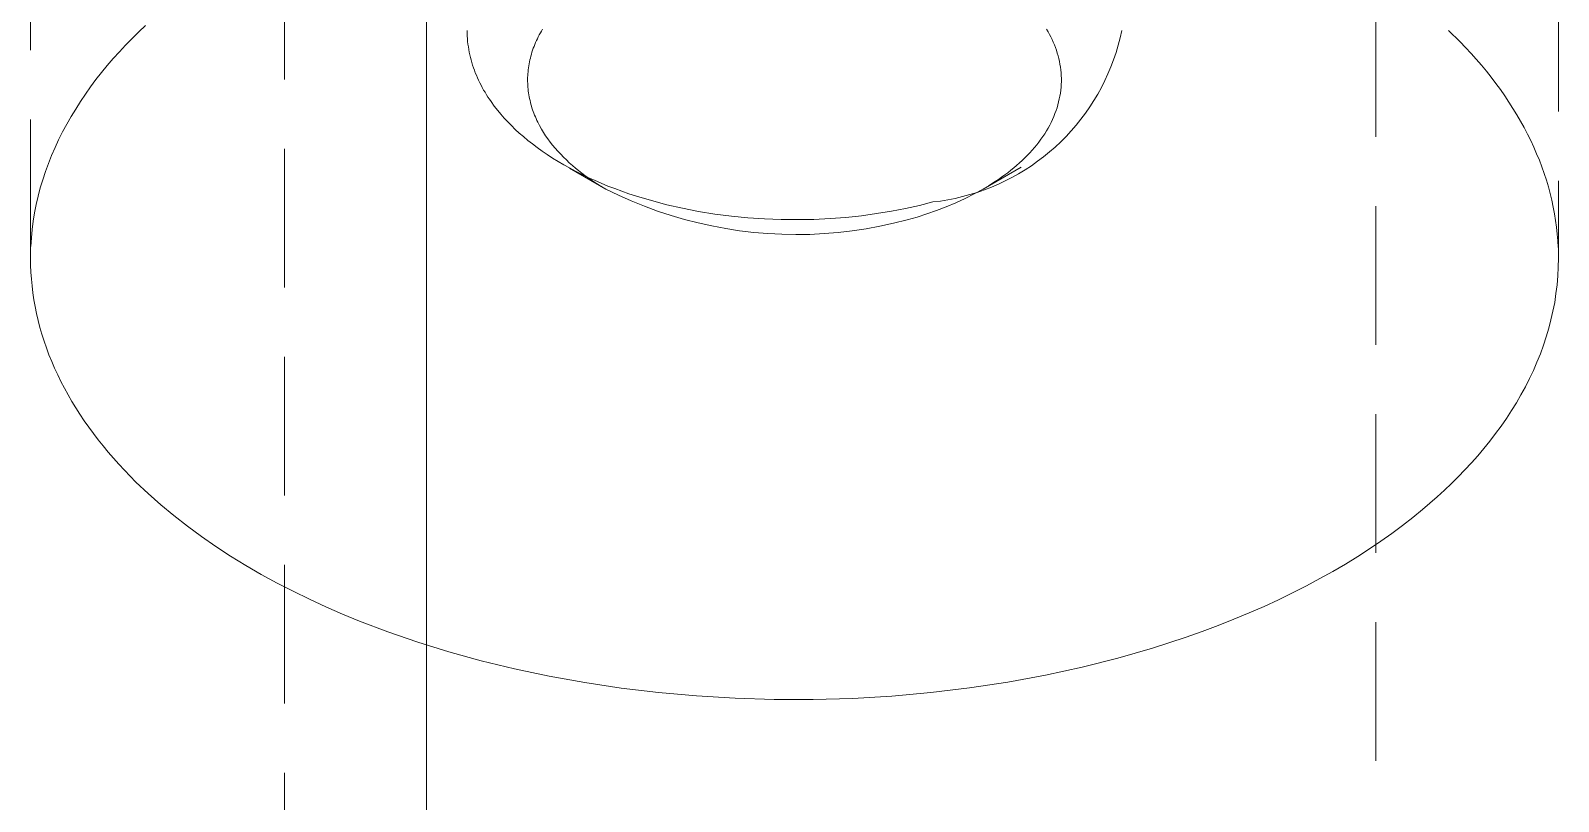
# Model space of a CAD drawing. Header units: millimetres. Extents: x -427 to 4679, y -324 to 2971.
# Drawn here: x 4274.63 to 4288.63, y 918.1 to 925.16 of the extents above; entities that cross this region are included whole.
import ezdxf

# ---------------------------------------------------------------- set-up
doc = ezdxf.new("R2010")
doc.units = ezdxf.units.MM
doc.linetypes.add('HIDDEN', pattern=[1.905, 1.27, -0.635])
doc.layers.add('ZANO_R', color=7, linetype='Continuous', lineweight=0)
doc.layers.add('ZANO_R_przerywana', color=7, linetype='HIDDEN', lineweight=0)

msp = doc.modelspace()

# ---------------------------------------------------------------- linework, layer by layer
at = {"layer": 'ZANO_R'}
msp.add_line((4278.261, 1214.029), (4278.261, 892.33), dxfattribs=at)
at = {"layer": 'ZANO_R_przerywana'}
for p, q in [((4274.633, 923.079), (4274.633, 929.512)), ((4288.633, 929.502), (4288.633, 923.079)), ((4276.958, 831.371), (4276.958, 929.28)), ((4286.958, 929.272), (4286.958, 831.371)), ((4275.624, 925.152), (4275.563, 925.092)), ((4275.686, 925.21), (4275.624, 925.152)), ((4278.633, 925.14), (4278.633, 925.164)), ((4278.634, 925.115), (4278.633, 925.14)), ((4279.294, 925.125), (4279.285, 925.108)), ((4279.304, 925.143), (4279.294, 925.125)), ((4279.314, 925.16), (4279.304, 925.143)), ((4279.324, 925.177), (4279.314, 925.16)), ((4283.956, 925.153), (4283.942, 925.176)), ((4283.969, 925.129), (4283.956, 925.153)), ((4283.981, 925.106), (4283.969, 925.129)), ((4284.633, 925.164), (4284.617, 925.097)), ((4287.732, 925.062), (4287.626, 925.166)), ((4275.504, 925.032), (4275.447, 924.97)), ((4275.563, 925.092), (4275.504, 925.032)), ((4278.635, 925.09), (4278.634, 925.115)), ((4278.637, 925.065), (4278.635, 925.09)), ((4278.64, 925.041), (4278.637, 925.065)), ((4278.644, 925.016), (4278.64, 925.041)), ((4278.648, 924.992), (4278.644, 925.016)), ((4278.652, 924.967), (4278.648, 924.992)), ((4279.233, 924.984), (4279.227, 924.966)), ((4279.239, 925.002), (4279.233, 924.984)), ((4279.246, 925.02), (4279.239, 925.002)), ((4279.253, 925.037), (4279.246, 925.02)), ((4279.26, 925.055), (4279.253, 925.037)), ((4279.268, 925.073), (4279.26, 925.055)), ((4279.277, 925.09), (4279.268, 925.073)), ((4279.285, 925.108), (4279.277, 925.09)), ((4283.993, 925.082), (4283.981, 925.106)), ((4284.004, 925.058), (4283.993, 925.082)), ((4284.014, 925.033), (4284.004, 925.058)), ((4284.023, 925.009), (4284.014, 925.033)), ((4284.032, 924.984), (4284.023, 925.009)), ((4284.04, 924.959), (4284.032, 924.984)), ((4284.599, 925.03), (4284.579, 924.963)), ((4284.617, 925.097), (4284.599, 925.03)), ((4287.782, 925.009), (4287.732, 925.062)), ((4287.832, 924.956), (4287.782, 925.009)), ((4275.336, 924.845), (4275.283, 924.781)), ((4275.391, 924.908), (4275.336, 924.845)), ((4275.447, 924.97), (4275.391, 924.908)), ((4278.657, 924.943), (4278.652, 924.967)), ((4278.663, 924.919), (4278.657, 924.943)), ((4278.669, 924.895), (4278.663, 924.919)), ((4278.676, 924.871), (4278.669, 924.895)), ((4278.683, 924.848), (4278.676, 924.871)), ((4278.691, 924.824), (4278.683, 924.848)), ((4279.197, 924.841), (4279.195, 924.823)), ((4279.2, 924.859), (4279.197, 924.841)), ((4279.204, 924.877), (4279.2, 924.859)), ((4279.208, 924.895), (4279.204, 924.877)), ((4279.212, 924.913), (4279.208, 924.895)), ((4279.217, 924.93), (4279.212, 924.913)), ((4279.222, 924.948), (4279.217, 924.93)), ((4279.227, 924.966), (4279.222, 924.948)), ((4284.048, 924.933), (4284.04, 924.959)), ((4284.054, 924.908), (4284.048, 924.933)), ((4284.06, 924.882), (4284.054, 924.908)), ((4284.065, 924.856), (4284.06, 924.882)), ((4284.069, 924.83), (4284.065, 924.856)), ((4284.557, 924.898), (4284.532, 924.833)), ((4284.579, 924.963), (4284.557, 924.898)), ((4287.88, 924.902), (4287.832, 924.956)), ((4287.927, 924.847), (4287.88, 924.902)), ((4287.972, 924.792), (4287.927, 924.847)), ((4275.232, 924.715), (4275.183, 924.649)), ((4275.283, 924.781), (4275.232, 924.715)), ((4278.699, 924.801), (4278.691, 924.824)), ((4278.708, 924.778), (4278.699, 924.801)), ((4278.718, 924.755), (4278.708, 924.778)), ((4278.728, 924.732), (4278.718, 924.755)), ((4278.738, 924.709), (4278.728, 924.732)), ((4278.749, 924.687), (4278.738, 924.709)), ((4279.188, 924.752), (4279.187, 924.734)), ((4279.187, 924.734), (4279.187, 924.716)), ((4279.187, 924.716), (4279.187, 924.698)), ((4279.189, 924.769), (4279.188, 924.752)), ((4279.191, 924.787), (4279.189, 924.769)), ((4279.192, 924.805), (4279.191, 924.787)), ((4279.195, 924.823), (4279.192, 924.805)), ((4284.073, 924.804), (4284.069, 924.83)), ((4284.075, 924.778), (4284.073, 924.804)), ((4284.077, 924.752), (4284.075, 924.778)), ((4284.078, 924.725), (4284.077, 924.752)), ((4284.078, 924.699), (4284.078, 924.725)), ((4284.476, 924.706), (4284.445, 924.644)), ((4284.505, 924.769), (4284.476, 924.706)), ((4284.532, 924.833), (4284.505, 924.769)), ((4288.017, 924.737), (4287.972, 924.792)), ((4288.059, 924.68), (4288.017, 924.737)), ((4275.135, 924.583), (4275.089, 924.515)), ((4275.183, 924.649), (4275.135, 924.583)), ((4278.76, 924.665), (4278.749, 924.687)), ((4278.772, 924.642), (4278.76, 924.665)), ((4278.784, 924.62), (4278.772, 924.642)), ((4278.797, 924.599), (4278.784, 924.62)), ((4278.81, 924.577), (4278.797, 924.599)), ((4278.824, 924.556), (4278.81, 924.577)), ((4279.187, 924.698), (4279.188, 924.681)), ((4279.188, 924.681), (4279.188, 924.663)), ((4279.188, 924.663), (4279.19, 924.645)), ((4279.19, 924.645), (4279.191, 924.628)), ((4279.191, 924.628), (4279.193, 924.61)), ((4279.193, 924.61), (4279.196, 924.593)), ((4279.196, 924.593), (4279.198, 924.576)), ((4279.198, 924.576), (4279.201, 924.558)), ((4284.059, 924.538), (4284.065, 924.565)), ((4284.065, 924.565), (4284.069, 924.592)), ((4284.069, 924.592), (4284.073, 924.618)), ((4284.073, 924.618), (4284.075, 924.645)), ((4284.075, 924.645), (4284.077, 924.672)), ((4284.077, 924.672), (4284.078, 924.699)), ((4284.411, 924.583), (4284.376, 924.523)), ((4284.445, 924.644), (4284.411, 924.583)), ((4288.101, 924.624), (4288.059, 924.68)), ((4288.141, 924.567), (4288.101, 924.624)), ((4288.179, 924.51), (4288.141, 924.567)), ((4275.046, 924.446), (4275.004, 924.377)), ((4275.089, 924.515), (4275.046, 924.446)), ((4278.838, 924.535), (4278.824, 924.556)), ((4278.852, 924.514), (4278.838, 924.535)), ((4278.882, 924.473), (4278.852, 924.514)), ((4278.914, 924.432), (4278.882, 924.473)), ((4278.942, 924.398), (4278.914, 924.432)), ((4279.201, 924.558), (4279.205, 924.541)), ((4279.205, 924.541), (4279.209, 924.524)), ((4279.209, 924.524), (4279.213, 924.507)), ((4279.213, 924.507), (4279.217, 924.49)), ((4279.217, 924.49), (4279.222, 924.473)), ((4279.222, 924.473), (4279.227, 924.457)), ((4279.227, 924.457), (4279.233, 924.44)), ((4279.233, 924.44), (4279.239, 924.423)), ((4279.239, 924.423), (4279.245, 924.407)), ((4284.019, 924.404), (4284.029, 924.431)), ((4284.029, 924.431), (4284.038, 924.457)), ((4284.038, 924.457), (4284.046, 924.484)), ((4284.046, 924.484), (4284.053, 924.511)), ((4284.053, 924.511), (4284.059, 924.538)), ((4284.338, 924.465), (4284.299, 924.408)), ((4284.376, 924.523), (4284.338, 924.465)), ((4288.216, 924.452), (4288.179, 924.51)), ((4288.252, 924.394), (4288.216, 924.452)), ((4274.964, 924.307), (4274.926, 924.236)), ((4275.004, 924.377), (4274.964, 924.307)), ((4278.973, 924.363), (4278.942, 924.398)), ((4279.005, 924.329), (4278.973, 924.363)), ((4279.039, 924.294), (4279.005, 924.329)), ((4279.074, 924.26), (4279.039, 924.294)), ((4279.245, 924.407), (4279.251, 924.39)), ((4279.251, 924.39), (4279.258, 924.374)), ((4279.258, 924.374), (4279.265, 924.358)), ((4279.265, 924.358), (4279.272, 924.342)), ((4279.272, 924.342), (4279.28, 924.326)), ((4279.28, 924.326), (4279.296, 924.294)), ((4279.296, 924.294), (4279.314, 924.263)), ((4283.956, 924.272), (4283.971, 924.298)), ((4283.971, 924.298), (4283.984, 924.324)), ((4283.984, 924.324), (4283.997, 924.351)), ((4283.997, 924.351), (4284.008, 924.377)), ((4284.008, 924.377), (4284.019, 924.404)), ((4284.214, 924.298), (4284.168, 924.246)), ((4284.257, 924.352), (4284.214, 924.298)), ((4284.299, 924.408), (4284.257, 924.352)), ((4288.286, 924.335), (4288.252, 924.394)), ((4288.318, 924.276), (4288.286, 924.335)), ((4274.89, 924.165), (4274.857, 924.093)), ((4274.926, 924.236), (4274.89, 924.165)), ((4279.111, 924.226), (4279.074, 924.26)), ((4279.149, 924.193), (4279.111, 924.226)), ((4279.19, 924.159), (4279.149, 924.193)), ((4279.232, 924.126), (4279.19, 924.159)), ((4279.314, 924.263), (4279.332, 924.232)), ((4279.332, 924.232), (4279.352, 924.202)), ((4279.352, 924.202), (4279.372, 924.173)), ((4279.372, 924.173), (4279.394, 924.144)), ((4279.394, 924.144), (4279.416, 924.115)), ((4283.852, 924.119), (4283.872, 924.144)), ((4283.872, 924.144), (4283.89, 924.169)), ((4283.89, 924.169), (4283.908, 924.195)), ((4283.908, 924.195), (4283.925, 924.22)), ((4283.925, 924.22), (4283.941, 924.246)), ((4283.941, 924.246), (4283.956, 924.272)), ((4284.072, 924.146), (4284.021, 924.098)), ((4284.121, 924.195), (4284.072, 924.146)), ((4284.168, 924.246), (4284.121, 924.195)), ((4288.349, 924.217), (4288.318, 924.276)), ((4288.379, 924.157), (4288.349, 924.217)), ((4288.407, 924.097), (4288.379, 924.157)), ((4274.825, 924.02), (4274.796, 923.947)), ((4274.857, 924.093), (4274.825, 924.02)), ((4279.275, 924.093), (4279.232, 924.126)), ((4279.321, 924.061), (4279.275, 924.093)), ((4279.367, 924.029), (4279.321, 924.061)), ((4279.416, 923.997), (4279.367, 924.029)), ((4279.416, 924.115), (4279.44, 924.087)), ((4279.44, 924.087), (4279.465, 924.059)), ((4279.465, 924.059), (4279.49, 924.032)), ((4279.49, 924.032), (4279.516, 924.006)), ((4279.516, 924.006), (4279.542, 923.98)), ((4283.743, 923.998), (4283.766, 924.022)), ((4283.766, 924.022), (4283.789, 924.046)), ((4283.789, 924.046), (4283.811, 924.07)), ((4283.811, 924.07), (4283.832, 924.094)), ((4283.832, 924.094), (4283.852, 924.119)), ((4283.915, 924.009), (4283.86, 923.967)), ((4283.969, 924.053), (4283.915, 924.009)), ((4284.021, 924.098), (4283.969, 924.053)), ((4288.433, 924.037), (4288.407, 924.097)), ((4288.458, 923.977), (4288.433, 924.037)), ((4274.769, 923.873), (4274.744, 923.798)), ((4274.796, 923.947), (4274.769, 923.873)), ((4279.466, 923.966), (4279.416, 923.997)), ((4279.518, 923.936), (4279.466, 923.966)), ((4279.571, 923.906), (4279.518, 923.936)), ((4279.542, 923.98), (4279.569, 923.954)), ((4279.569, 923.954), (4279.597, 923.93)), ((4279.626, 923.877), (4279.571, 923.906)), ((4279.903, 923.713), (4279.571, 923.905)), ((4279.597, 923.93), (4279.625, 923.905)), ((4279.625, 923.905), (4279.653, 923.882)), ((4279.682, 923.848), (4279.626, 923.877)), ((4279.653, 923.882), (4279.683, 923.859)), ((4283.708, 923.913), (4283.362, 923.713)), ((4283.559, 923.842), (4283.587, 923.863)), ((4283.587, 923.863), (4283.615, 923.885)), ((4283.615, 923.885), (4283.642, 923.907)), ((4283.642, 923.907), (4283.668, 923.929)), ((4283.668, 923.929), (4283.694, 923.952)), ((4283.745, 923.889), (4283.686, 923.853)), ((4283.694, 923.952), (4283.719, 923.975)), ((4283.719, 923.975), (4283.743, 923.998)), ((4283.803, 923.927), (4283.745, 923.889)), ((4283.86, 923.967), (4283.803, 923.927)), ((4288.481, 923.916), (4288.458, 923.977)), ((4288.502, 923.855), (4288.481, 923.916)), ((4274.722, 923.723), (4274.702, 923.648)), ((4274.744, 923.798), (4274.722, 923.723)), ((4279.74, 923.82), (4279.682, 923.848)), ((4279.683, 923.859), (4279.712, 923.836)), ((4279.712, 923.836), (4279.742, 923.815)), ((4279.8, 923.793), (4279.74, 923.82)), ((4279.742, 923.815), (4279.773, 923.794)), ((4279.773, 923.794), (4279.804, 923.774)), ((4279.86, 923.767), (4279.8, 923.793)), ((4279.804, 923.774), (4279.835, 923.754)), ((4279.835, 923.754), (4279.867, 923.735)), ((4279.923, 923.741), (4279.86, 923.767)), ((4279.986, 923.717), (4279.923, 923.741)), ((4283.437, 923.73), (4283.372, 923.705)), ((4283.409, 923.742), (4283.471, 923.781)), ((4283.501, 923.758), (4283.437, 923.73)), ((4283.471, 923.781), (4283.501, 923.801)), ((4283.501, 923.801), (4283.53, 923.821)), ((4283.564, 923.787), (4283.501, 923.758)), ((4283.53, 923.821), (4283.559, 923.842)), ((4283.625, 923.819), (4283.564, 923.787)), ((4283.686, 923.853), (4283.625, 923.819)), ((4288.522, 923.794), (4288.502, 923.855)), ((4288.54, 923.733), (4288.522, 923.794)), ((4288.557, 923.671), (4288.54, 923.733)), ((4274.702, 923.648), (4274.685, 923.572)), ((4279.903, 923.713), (4280.019, 923.657)), ((4280.051, 923.693), (4279.986, 923.717)), ((4280.019, 923.657), (4280.137, 923.605)), ((4280.116, 923.67), (4280.051, 923.693)), ((4280.184, 923.648), (4280.116, 923.67)), ((4280.137, 923.605), (4280.257, 923.556)), ((4280.321, 923.607), (4280.184, 923.648)), ((4280.462, 923.57), (4280.321, 923.607)), ((4282.9, 923.595), (4282.778, 923.564)), ((4282.969, 923.603), (4282.9, 923.595)), ((4283.038, 923.614), (4282.969, 923.603)), ((4283.023, 923.55), (4283.11, 923.587)), ((4283.106, 923.628), (4283.038, 923.614)), ((4283.173, 923.644), (4283.106, 923.628)), ((4283.11, 923.587), (4283.195, 923.626)), ((4283.24, 923.662), (4283.173, 923.644)), ((4283.195, 923.626), (4283.279, 923.669)), ((4283.307, 923.682), (4283.24, 923.662)), ((4283.279, 923.669), (4283.362, 923.713)), ((4283.372, 923.705), (4283.307, 923.682)), ((4288.572, 923.61), (4288.557, 923.671)), ((4288.585, 923.548), (4288.572, 923.61)), ((4274.67, 923.496), (4274.657, 923.419)), ((4274.685, 923.572), (4274.67, 923.496)), ((4280.257, 923.556), (4280.378, 923.512)), ((4280.378, 923.512), (4280.501, 923.471)), ((4280.606, 923.537), (4280.462, 923.57)), ((4280.501, 923.471), (4280.625, 923.435)), ((4280.754, 923.508), (4280.606, 923.537)), ((4280.903, 923.484), (4280.754, 923.508)), ((4281.054, 923.465), (4280.903, 923.484)), ((4281.206, 923.45), (4281.054, 923.465)), ((4281.358, 923.44), (4281.206, 923.45)), ((4281.958, 923.443), (4281.811, 923.435)), ((4282.103, 923.454), (4281.958, 923.443)), ((4282.246, 923.469), (4282.103, 923.454)), ((4282.384, 923.488), (4282.246, 923.469)), ((4282.52, 923.51), (4282.384, 923.488)), ((4282.651, 923.535), (4282.52, 923.51)), ((4282.778, 923.564), (4282.651, 923.535)), ((4282.666, 923.432), (4282.757, 923.457)), ((4282.757, 923.457), (4282.846, 923.485)), ((4282.846, 923.485), (4282.935, 923.516)), ((4282.935, 923.516), (4283.023, 923.55)), ((4288.597, 923.487), (4288.585, 923.548)), ((4288.607, 923.425), (4288.597, 923.487)), ((4274.647, 923.342), (4274.64, 923.265)), ((4274.657, 923.419), (4274.647, 923.342)), ((4280.625, 923.435), (4280.75, 923.403)), ((4280.75, 923.403), (4280.876, 923.375)), ((4280.876, 923.375), (4281.003, 923.351)), ((4281.003, 923.351), (4281.13, 923.332)), ((4281.13, 923.332), (4281.259, 923.316)), ((4281.259, 923.316), (4281.387, 923.305)), ((4281.51, 923.434), (4281.358, 923.44)), ((4281.387, 923.305), (4281.516, 923.299)), ((4281.661, 923.433), (4281.51, 923.434)), ((4281.811, 923.435), (4281.661, 923.433)), ((4281.774, 923.298), (4281.903, 923.305)), ((4281.903, 923.305), (4282.032, 923.315)), ((4282.032, 923.315), (4282.16, 923.33)), ((4282.16, 923.33), (4282.288, 923.349)), ((4282.288, 923.349), (4282.415, 923.373)), ((4282.415, 923.373), (4282.541, 923.4)), ((4282.541, 923.4), (4282.666, 923.432)), ((4288.615, 923.363), (4288.607, 923.425)), ((4288.622, 923.301), (4288.615, 923.363)), ((4288.627, 923.24), (4288.622, 923.301)), ((4274.64, 923.265), (4274.635, 923.187)), ((4281.516, 923.299), (4281.645, 923.296)), ((4281.645, 923.296), (4281.774, 923.298)), ((4288.63, 923.178), (4288.627, 923.24)), ((4274.633, 923.079), (4274.633, 923.016)), ((4288.631, 922.998), (4288.633, 923.079)), ((4274.633, 923.016), (4274.636, 922.952)), ((4274.636, 922.952), (4274.64, 922.889)), ((4274.64, 922.889), (4274.646, 922.826)), ((4288.62, 922.836), (4288.627, 922.917)), ((4288.627, 922.917), (4288.631, 922.998)), ((4274.646, 922.826), (4274.654, 922.762)), ((4274.654, 922.762), (4274.664, 922.699)), ((4288.598, 922.675), (4288.61, 922.756)), ((4288.61, 922.756), (4288.62, 922.836)), ((4274.664, 922.699), (4274.675, 922.636)), ((4274.675, 922.636), (4274.688, 922.573)), ((4288.582, 922.596), (4288.598, 922.675)), ((4274.688, 922.573), (4274.702, 922.509)), ((4274.702, 922.509), (4274.719, 922.446)), ((4288.544, 922.438), (4288.564, 922.516)), ((4288.564, 922.516), (4288.582, 922.596)), ((4274.719, 922.446), (4274.737, 922.384)), ((4274.737, 922.384), (4274.757, 922.321)), ((4274.757, 922.321), (4274.778, 922.259)), ((4288.495, 922.282), (4288.521, 922.359)), ((4288.521, 922.359), (4288.544, 922.438)), ((4274.778, 922.259), (4274.801, 922.196)), ((4274.801, 922.196), (4274.826, 922.134)), ((4288.436, 922.128), (4288.467, 922.204)), ((4288.467, 922.204), (4288.495, 922.282)), ((4274.826, 922.134), (4274.853, 922.073)), ((4274.853, 922.073), (4274.881, 922.011)), ((4288.367, 921.977), (4288.403, 922.052)), ((4288.403, 922.052), (4288.436, 922.128)), ((4274.881, 922.011), (4274.911, 921.95)), ((4274.911, 921.95), (4274.943, 921.889)), ((4288.289, 921.829), (4288.33, 921.903)), ((4288.33, 921.903), (4288.367, 921.977)), ((4274.943, 921.889), (4274.976, 921.829)), ((4274.976, 921.829), (4275.011, 921.769)), ((4275.011, 921.769), (4275.047, 921.709)), ((4288.247, 921.756), (4288.289, 921.829)), ((4275.047, 921.709), (4275.085, 921.65)), ((4275.085, 921.65), (4275.124, 921.591)), ((4288.156, 921.613), (4288.203, 921.684)), ((4288.203, 921.684), (4288.247, 921.756)), ((4275.124, 921.591), (4275.165, 921.532)), ((4275.165, 921.532), (4275.208, 921.474)), ((4288.057, 921.474), (4288.107, 921.543)), ((4288.107, 921.543), (4288.156, 921.613)), ((4275.208, 921.474), (4275.252, 921.417)), ((4275.252, 921.417), (4275.297, 921.36)), ((4275.297, 921.36), (4275.344, 921.304)), ((4287.95, 921.338), (4288.004, 921.405)), ((4288.004, 921.405), (4288.057, 921.474)), ((4275.344, 921.304), (4275.392, 921.248)), ((4275.392, 921.248), (4275.442, 921.193)), ((4287.776, 921.142), (4287.836, 921.206)), ((4287.836, 921.206), (4287.894, 921.271)), ((4287.894, 921.271), (4287.95, 921.338)), ((4275.442, 921.193), (4275.493, 921.138)), ((4275.493, 921.138), (4275.545, 921.084)), ((4275.545, 921.084), (4275.598, 921.03)), ((4287.652, 921.016), (4287.715, 921.078)), ((4287.715, 921.078), (4287.776, 921.142)), ((4275.598, 921.03), (4275.709, 920.925)), ((4275.709, 920.925), (4275.825, 920.822)), ((4287.522, 920.894), (4287.588, 920.955)), ((4287.588, 920.955), (4287.652, 921.016)), ((4275.825, 920.822), (4275.945, 920.723)), ((4287.387, 920.777), (4287.455, 920.835)), ((4287.455, 920.835), (4287.522, 920.894)), ((4275.945, 920.723), (4276.07, 920.625)), ((4287.203, 920.632), (4287.297, 920.704)), ((4287.297, 920.704), (4287.387, 920.777)), ((4276.07, 920.625), (4276.198, 920.531)), ((4276.198, 920.531), (4276.331, 920.44)), ((4287.005, 920.488), (4287.106, 920.559)), ((4287.106, 920.559), (4287.203, 920.632)), ((4276.331, 920.44), (4276.466, 920.352)), ((4286.793, 920.348), (4286.901, 920.418)), ((4286.901, 920.418), (4287.005, 920.488)), ((4276.466, 920.352), (4276.605, 920.266)), ((4276.605, 920.266), (4276.747, 920.184)), ((4286.565, 920.211), (4286.681, 920.279)), ((4286.681, 920.279), (4286.793, 920.348)), ((4276.747, 920.184), (4276.892, 920.105)), ((4276.892, 920.105), (4277.039, 920.029)), ((4286.324, 920.079), (4286.446, 920.145)), ((4286.446, 920.145), (4286.565, 920.211)), ((4277.039, 920.029), (4277.188, 919.956)), ((4277.188, 919.956), (4277.339, 919.887)), ((4285.935, 919.891), (4286.068, 919.952)), ((4286.068, 919.952), (4286.197, 920.015)), ((4286.197, 920.015), (4286.324, 920.079)), ((4277.339, 919.887), (4277.492, 919.82)), ((4277.492, 919.82), (4277.646, 919.757)), ((4285.658, 919.773), (4285.798, 919.831)), ((4285.798, 919.831), (4285.935, 919.891)), ((4277.646, 919.757), (4277.907, 919.657)), ((4285.22, 919.608), (4285.369, 919.661)), ((4285.369, 919.661), (4285.515, 919.716)), ((4285.515, 919.716), (4285.658, 919.773)), ((4277.907, 919.657), (4278.18, 919.563)), ((4278.18, 919.563), (4278.464, 919.475)), ((4284.913, 919.509), (4285.22, 919.608)), ((4278.464, 919.475), (4278.76, 919.393)), ((4278.76, 919.393), (4279.067, 919.319)), ((4284.267, 919.335), (4284.595, 919.417)), ((4284.595, 919.417), (4284.913, 919.509)), ((4279.067, 919.319), (4279.384, 919.252)), ((4279.384, 919.252), (4279.71, 919.193)), ((4283.587, 919.198), (4283.931, 919.261)), ((4283.931, 919.261), (4284.267, 919.335)), ((4279.71, 919.193), (4280.044, 919.143)), ((4280.044, 919.143), (4280.386, 919.102)), ((4280.386, 919.102), (4280.735, 919.071)), ((4282.525, 919.07), (4282.883, 919.102)), ((4282.883, 919.102), (4283.237, 919.145)), ((4283.237, 919.145), (4283.587, 919.198)), ((4280.735, 919.071), (4281.088, 919.05)), ((4281.088, 919.05), (4281.445, 919.039)), ((4281.445, 919.039), (4281.804, 919.039)), ((4281.804, 919.039), (4282.165, 919.049)), ((4282.165, 919.049), (4282.525, 919.07))]:
    msp.add_line(p, q, dxfattribs=at)

doc.saveas('drawing.dxf')
